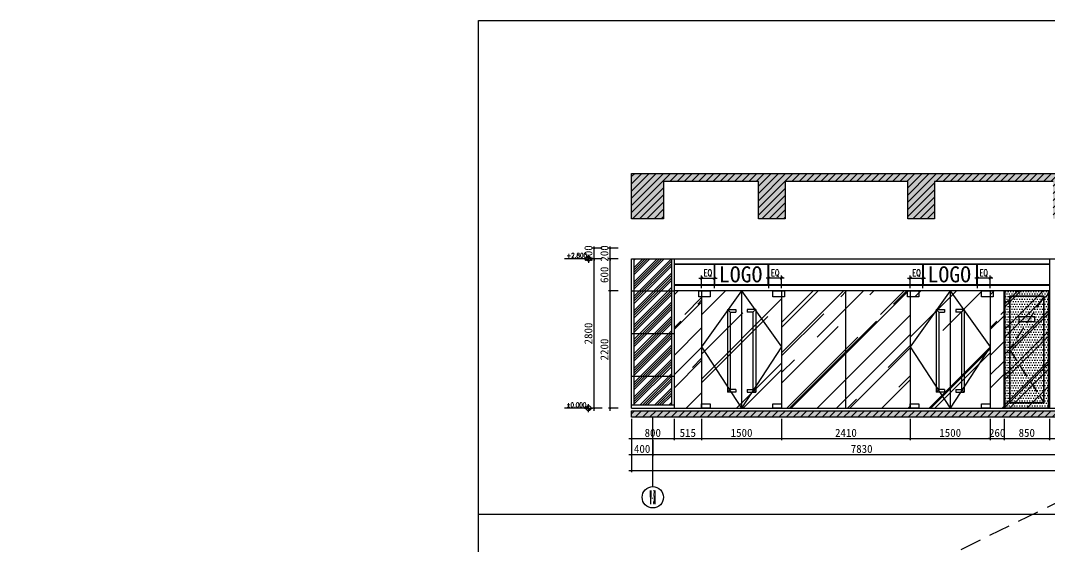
# Model space of a CAD drawing. Header units: millimetres. Extents: x 110215 to 630040, y -488650 to 141897.
# Drawn here: x 222217 to 241504, y 132042 to 141897 of the extents above; entities that cross this region are included whole.
import ezdxf
from ezdxf.enums import TextEntityAlignment as Align
from ezdxf.xclip import XClip

# ---------------------------------------------------------------- set-up
doc = ezdxf.new("R2010")
doc.units = ezdxf.units.MM
doc.header["$LTSCALE"] = 1000
doc.header["$XCLIPFRAME"] = 0
doc.linetypes.add('_DASH', pattern=[0.6, 0.4, -0.2])
doc.linetypes.add('DASH', pattern=[0.35, 0.25, -0.1])
doc.layers.get('Defpoints').update_dxf_attribs({"color": 2})
for name, color, linetype in [('0-118标注', 2, 'Continuous'), ('0-140a立面通高转折线', 2, 'Continuous'), ('0-140c立面材料填充', 250, 'Continuous'), ('0-140d立面材料分隔', 146, 'Continuous'), ('0-140立面图剖切线', 4, 'Continuous'), ('1', 4, 'Continuous'), ('7', 7, 'Continuous'), ('D-地面', 8, 'Continuous'), ('E立-ELEV1', 6, 'Continuous')]:
    doc.layers.add(name, color=color, linetype=linetype)
doc.styles.add('_TCH_AXIS', font='COMPLEX', dxfattribs={"bigfont": 'GBCBIG'})
doc.styles.add('COMPLEX', font='COMPLEX')
doc.styles.add('DIM_FONT', font='SIMPLEX', dxfattribs={"width": 0.7, "bigfont": 'GBCBIG'})
doc.styles.add('LOGO', font='arial.ttf', dxfattribs={"width": 0.9})
doc.styles.add('TXT', font='txt.shx', dxfattribs={"width": 0.7})
doc.styles.add('繁黑体', font='simhei.ttf')
doc.styles.add('黑体', font='simhei.ttf')
doc.dimstyles.new('50', dxfattribs={"dimscale": 50, "dimtxt": 3, "dimasz": 0.6, "dimexe": 0.6, "dimexo": 0.6, "dimtad": 1, "dimdec": 0, "dimdsep": 46, "dimtxsty": '黑体', "dimblk1": 'ARCHTICK', "dimblk2": 'ARCHTICK', "dimsah": 1, "dimcen": 0, "dimdle": 1, "dimclrd": 251, "dimclre": 251, "dimclrt": 2, "dimadec": 0, "dimazin": 0, "dimtfac": 1, "dimtdec": 0, "dimtix": 1, "dimtmove": 2, "dimatfit": 3, "dimldrblk": 'DOT', "dimfxl": 0, "dimtolj": 1, "dimtzin": 0, "dimarcsym": 0})
doc.dimstyles.new('副本 1-50', dxfattribs={"dimscale": 50, "dimtxt": 2.5, "dimasz": 1, "dimexe": 1, "dimexo": 1, "dimgap": 0.6, "dimtad": 1, "dimdec": 0, "dimrnd": 5, "dimzin": 0, "dimdsep": 46, "dimtxsty": 'TXT', "dimblk": 'ARCHTICK', "dimcen": 4, "dimdle": 1, "dimclrd": 3, "dimclre": 3, "dimclrt": 3, "dimadec": 0, "dimazin": 0, "dimtfac": 1, "dimtdec": 0, "dimtix": 1, "dimtmove": 2, "dimatfit": 3, "dimldrblk": 'ARCHTICK', "dimfxl": 0, "dimtolj": 1, "dimtzin": 0, "dimarcsym": 0})

# ---------------------------------------------------------------- blocks, each defined once
blk = doc.blocks.new('_ArchTick')
at = {"color": 0, "linetype": 'ByBlock', "const_width": 0.4}
blk.add_lwpolyline([(-0.5, -0.5), (0.5, 0.5)], dxfattribs=at)
blk = doc.blocks.new('*D684')
at = {"color": 251, "lineweight": -2, "transparency": 16777216}
for p, q in [((191154, 104140), (191154, 103840)), ((233449, 104140), (233449, 103840)), ((233499, 103870), (191104, 103870))]:
    blk.add_line(p, q, dxfattribs=at)
at = {"layer": 'Defpoints', "color": 0, "transparency": 16777216}
for p in [(191154, 104170), (233449, 104170), (191154, 103870)]:
    blk.add_point(p, dxfattribs=at)
at = {"color": 251, "lineweight": -2, "transparency": 16777216, "xscale": 30, "yscale": 30, "zscale": 30, "rotation": 180}
blk.add_blockref('_ArchTick', (191154, 103870), dxfattribs=at)
at = {"color": 251, "lineweight": -2, "transparency": 16777216, "xscale": 30, "yscale": 30, "zscale": 30}
blk.add_blockref('_ArchTick', (233449, 103870), dxfattribs=at)
at = {"color": 2, "transparency": 16777216, "insert": (212302, 103977), "char_height": 150, "attachment_point": 5, "style": '黑体'}
blk.add_mtext('\\A1;42295', dxfattribs=at)
blk = doc.blocks.new('_DOT')
at = {"color": 0, "linetype": 'ByBlock'}
blk.add_line((-0.5, 0), (-1, 0), dxfattribs=at)
at = {"color": 0, "linetype": 'ByBlock', "const_width": 0.5}
blk.add_lwpolyline([(-0.25, 0, 1), (0.25, 0, 1)], format="xyb", close=True, dxfattribs=at)
blk = doc.blocks.new('*D130')
at = {"color": 3, "lineweight": -2, "transparency": 16777216}
for p, q in [((2433331, 314145), (2433331, 314382)), ((2433571, 314145), (2433571, 314382)), ((2433621, 314332), (2433281, 314332))]:
    blk.add_line(p, q, dxfattribs=at)
at = {"layer": 'Defpoints', "color": 0, "transparency": 16777216}
for p in [(2433331, 314332), (2433331, 314095), (2433571, 314095)]:
    blk.add_point(p, dxfattribs=at)
at = {"color": 3, "lineweight": -2, "transparency": 16777216, "xscale": 50, "yscale": 50, "zscale": 50, "rotation": 180}
blk.add_blockref('_ArchTick', (2433331, 314332), dxfattribs=at)
at = {"color": 3, "lineweight": -2, "transparency": 16777216, "xscale": 50, "yscale": 50, "zscale": 50}
blk.add_blockref('_ArchTick', (2433571, 314332), dxfattribs=at)
at = {"color": 3, "transparency": 16777216, "insert": (2433451, 314425), "char_height": 125, "attachment_point": 5, "style": 'TXT'}
blk.add_mtext('\\A1;EQ', dxfattribs=at)
blk = doc.blocks.new('*D131')
at = {"color": 3, "lineweight": -2, "transparency": 16777216}
for p, q in [((2432071, 314145), (2432071, 314382)), ((2432311, 314145), (2432311, 314382)), ((2432021, 314332), (2432361, 314332))]:
    blk.add_line(p, q, dxfattribs=at)
at = {"layer": 'Defpoints', "color": 0, "transparency": 16777216}
for p in [(2432311, 314332), (2432071, 314095), (2432311, 314095)]:
    blk.add_point(p, dxfattribs=at)
at = {"color": 3, "lineweight": -2, "transparency": 16777216, "xscale": 50, "yscale": 50, "zscale": 50, "rotation": 180}
blk.add_blockref('_ArchTick', (2432071, 314332), dxfattribs=at)
at = {"color": 3, "lineweight": -2, "transparency": 16777216, "xscale": 50, "yscale": 50, "zscale": 50}
blk.add_blockref('_ArchTick', (2432311, 314332), dxfattribs=at)
at = {"color": 3, "transparency": 16777216, "insert": (2432191, 314425), "char_height": 125, "attachment_point": 5, "style": 'TXT'}
blk.add_mtext('\\A1;EQ', dxfattribs=at)
blk = doc.blocks.new('dxfsfs')
h = blk.add_hatch()
h.set_pattern_fill('玻璃', color=8, scale=500, angle=45)
h.set_pattern_definition([(45, (326649.5, 121533.9), (424.264, 1131.37), [7500, -1000, 2500, -500]), (45, (326943, 122180.9), (-823.78, 116.673), [1500, -165, 3000, -375]), (45, (326525.78, 122011.2), (1601.597, 2075.358), [4000, -700, 2000, -500])])
h.paths.add_polyline_path([(335970, 125108), (335970, 127308), (335160, 127308), (335160, 125108)])
at = {"layer": 'D-地面'}
h = blk.add_hatch(dxfattribs=at)
h.set_pattern_fill('DOTS', color=8, scale=30, style=0)
h.set_pattern_definition([(0, (326669.52, 121533.893), (23.8125, 47.625), [0, -47.625])])
h.paths.add_polyline_path([(335970, 125108), (335970, 127308), (335160, 127308), (335160, 125108)])
at = {"layer": 'E立-ELEV1'}
h = blk.add_hatch(dxfattribs=at)
h.set_pattern_fill('ANSI32', color=8, scale=3, style=0)
h.set_pattern_definition([(45, (338562.596, 124131.12), (-20.20558, 20.20558), []), (45, (338576.067, 124131.12), (-20.20558, 20.20558), [])])
h.paths.add_polyline_path([(335160, 125108), (335140, 125108), (335140, 127308), (335160, 127308)])
h = blk.add_hatch(dxfattribs=at)
h.set_pattern_fill('ANSI32', color=8, scale=3, style=0)
h.set_pattern_definition([(45, (337522.596, 124131.12), (-20.20558, 20.20558), []), (45, (337536.067, 124131.12), (-20.20558, 20.20558), [])])
h.paths.add_polyline_path([(335990, 125108), (335970, 125108), (335970, 127308), (335990, 127308)])
at = {"color": 1}
for p, q in [((335140, 125108), (335140, 127308)), ((335990, 127308), (335140, 127308)), ((335160, 125108), (335160, 127308)), ((335970, 125108), (335970, 127308)), ((335990, 125108), (335990, 127308)), ((335990, 125108), (335990, 127308)), ((335990, 125108), (335140, 125108))]:
    blk.add_line(p, q, dxfattribs=at)
at = {"color": 8, "linetype": 'DASH'}
blk.add_lwpolyline([(335885, 127203), (335240, 126208), (335890, 125208)], dxfattribs=at)
at = {"layer": '7', "color": 3}
blk.add_lwpolyline([(335714, 126733), (335714, 126823), (335415, 126823), (335415, 126733)], close=True, dxfattribs=at)
at = {"layer": 'E立-ELEV1', "color": 8}
blk.add_line((335890, 127208), (335240, 127208), dxfattribs=at)
at = {"layer": 'E立-ELEV1', "color": 4}
blk.add_lwpolyline([(335240, 127208), (335240, 125208), (335890, 125208), (335890, 127208)], dxfattribs=at)
at = {"layer": 'E立-ELEV1', "color": 3}
blk.add_lwpolyline([(335245, 127203), (335245, 125213), (335885, 125213), (335885, 127203), (335245, 127203)], close=True, dxfattribs=at)
at = {"layer": '1', "color": 3, "style": 'LOGO', "width": 0.9}
blk.add_text('消防栓', height=48, dxfattribs=at).set_placement((335665, 126756, 274), align=Align.RIGHT)
blk = doc.blocks.new('*D142')
at = {"color": 251, "lineweight": -2, "transparency": 16777216}
for p, q in [((343131, 124908), (343131, 124508)), ((343931, 124908), (343931, 124508)), ((343081, 124538), (343981, 124538))]:
    blk.add_line(p, q, dxfattribs=at)
at = {"layer": 'Defpoints', "color": 0, "transparency": 16777216}
for p in [(343131, 124938), (343931, 124938), (343931, 124538)]:
    blk.add_point(p, dxfattribs=at)
at = {"color": 251, "lineweight": -2, "transparency": 16777216, "xscale": 30, "yscale": 30, "zscale": 30, "rotation": 180}
blk.add_blockref('_ArchTick', (343131, 124538), dxfattribs=at)
at = {"color": 251, "lineweight": -2, "transparency": 16777216, "xscale": 30, "yscale": 30, "zscale": 30}
blk.add_blockref('_ArchTick', (343931, 124538), dxfattribs=at)
at = {"color": 2, "transparency": 16777216, "insert": (343531, 124645), "char_height": 150, "attachment_point": 5, "style": '黑体'}
blk.add_mtext('\\A1;800', dxfattribs=at)
blk = doc.blocks.new('*D143')
at = {"color": 251, "lineweight": -2, "transparency": 16777216}
for p, q in [((343931, 124908), (343931, 124508)), ((344446, 124908), (344446, 124508)), ((343881, 124538), (344496, 124538))]:
    blk.add_line(p, q, dxfattribs=at)
at = {"layer": 'Defpoints', "color": 0, "transparency": 16777216}
for p in [(343931, 124938), (344446, 124938), (344446, 124538)]:
    blk.add_point(p, dxfattribs=at)
at = {"color": 251, "lineweight": -2, "transparency": 16777216, "xscale": 30, "yscale": 30, "zscale": 30, "rotation": 180}
blk.add_blockref('_ArchTick', (343931, 124538), dxfattribs=at)
at = {"color": 251, "lineweight": -2, "transparency": 16777216, "xscale": 30, "yscale": 30, "zscale": 30}
blk.add_blockref('_ArchTick', (344446, 124538), dxfattribs=at)
at = {"color": 2, "transparency": 16777216, "insert": (344188, 124644), "char_height": 150, "attachment_point": 5, "style": '黑体'}
blk.add_mtext('\\A1;515', dxfattribs=at)
blk = doc.blocks.new('*D144')
at = {"color": 251, "lineweight": -2, "transparency": 16777216}
for p, q in [((344446, 124908), (344446, 124508)), ((345946, 124908), (345946, 124508)), ((344396, 124538), (345996, 124538))]:
    blk.add_line(p, q, dxfattribs=at)
at = {"layer": 'Defpoints', "color": 0, "transparency": 16777216}
for p in [(344446, 124938), (345946, 124938), (345946, 124538)]:
    blk.add_point(p, dxfattribs=at)
at = {"color": 251, "lineweight": -2, "transparency": 16777216, "xscale": 30, "yscale": 30, "zscale": 30, "rotation": 180}
blk.add_blockref('_ArchTick', (344446, 124538), dxfattribs=at)
at = {"color": 251, "lineweight": -2, "transparency": 16777216, "xscale": 30, "yscale": 30, "zscale": 30}
blk.add_blockref('_ArchTick', (345946, 124538), dxfattribs=at)
at = {"color": 2, "transparency": 16777216, "insert": (345196, 124645), "char_height": 150, "attachment_point": 5, "style": '黑体'}
blk.add_mtext('\\A1;1500', dxfattribs=at)
blk = doc.blocks.new('*D145')
at = {"color": 251, "lineweight": -2, "transparency": 16777216}
for p, q in [((345947, 124908), (345947, 124508)), ((348357, 124908), (348357, 124508)), ((345897, 124538), (348407, 124538))]:
    blk.add_line(p, q, dxfattribs=at)
at = {"layer": 'Defpoints', "color": 0, "transparency": 16777216}
for p in [(345947, 124938), (348357, 124938), (348357, 124538)]:
    blk.add_point(p, dxfattribs=at)
at = {"color": 251, "lineweight": -2, "transparency": 16777216, "xscale": 30, "yscale": 30, "zscale": 30, "rotation": 180}
blk.add_blockref('_ArchTick', (345947, 124538), dxfattribs=at)
at = {"color": 251, "lineweight": -2, "transparency": 16777216, "xscale": 30, "yscale": 30, "zscale": 30}
blk.add_blockref('_ArchTick', (348357, 124538), dxfattribs=at)
at = {"color": 2, "transparency": 16777216, "insert": (347152, 124645), "char_height": 150, "attachment_point": 5, "style": '黑体'}
blk.add_mtext('\\A1;2410', dxfattribs=at)
blk = doc.blocks.new('*D146')
at = {"color": 251, "lineweight": -2, "transparency": 16777216}
for p, q in [((348357, 124908), (348357, 124508)), ((349857, 124908), (349857, 124508)), ((348307, 124538), (349907, 124538))]:
    blk.add_line(p, q, dxfattribs=at)
at = {"layer": 'Defpoints', "color": 0, "transparency": 16777216}
for p in [(348357, 124938), (349857, 124938), (349857, 124538)]:
    blk.add_point(p, dxfattribs=at)
at = {"color": 251, "lineweight": -2, "transparency": 16777216, "xscale": 30, "yscale": 30, "zscale": 30, "rotation": 180}
blk.add_blockref('_ArchTick', (348357, 124538), dxfattribs=at)
at = {"color": 251, "lineweight": -2, "transparency": 16777216, "xscale": 30, "yscale": 30, "zscale": 30}
blk.add_blockref('_ArchTick', (349857, 124538), dxfattribs=at)
at = {"color": 2, "transparency": 16777216, "insert": (349107, 124645), "char_height": 150, "attachment_point": 5, "style": '黑体'}
blk.add_mtext('\\A1;1500', dxfattribs=at)
blk = doc.blocks.new('*D147')
at = {"color": 251, "lineweight": -2, "transparency": 16777216}
for p, q in [((349857, 124908), (349857, 124508)), ((350117, 124908), (350117, 124508)), ((349857, 124538), (349827, 124538)), ((349857, 124538), (350117, 124538)), ((350117, 124538), (350147, 124538))]:
    blk.add_line(p, q, dxfattribs=at)
at = {"layer": 'Defpoints', "color": 0, "transparency": 16777216}
for p in [(349857, 124938), (350117, 124938), (350117, 124538)]:
    blk.add_point(p, dxfattribs=at)
at = {"color": 251, "lineweight": -2, "transparency": 16777216, "xscale": 30, "yscale": 30, "zscale": 30}
blk.add_blockref('_ArchTick', (349857, 124538), dxfattribs=at)
at = {"color": 251, "lineweight": -2, "transparency": 16777216, "xscale": 30, "yscale": 30, "zscale": 30, "rotation": 180}
blk.add_blockref('_ArchTick', (350117, 124538), dxfattribs=at)
at = {"color": 2, "transparency": 16777216, "insert": (349987, 124645), "char_height": 150, "attachment_point": 5, "style": '黑体'}
blk.add_mtext('\\A1;260', dxfattribs=at)
blk = doc.blocks.new('*D148')
at = {"color": 251, "lineweight": -2, "transparency": 16777216}
for p, q in [((350117, 124908), (350117, 124508)), ((350967, 124908), (350967, 124508)), ((350067, 124538), (351017, 124538))]:
    blk.add_line(p, q, dxfattribs=at)
at = {"layer": 'Defpoints', "color": 0, "transparency": 16777216}
for p in [(350117, 124938), (350967, 124938), (350967, 124538)]:
    blk.add_point(p, dxfattribs=at)
at = {"color": 251, "lineweight": -2, "transparency": 16777216, "xscale": 30, "yscale": 30, "zscale": 30, "rotation": 180}
blk.add_blockref('_ArchTick', (350117, 124538), dxfattribs=at)
at = {"color": 251, "lineweight": -2, "transparency": 16777216, "xscale": 30, "yscale": 30, "zscale": 30}
blk.add_blockref('_ArchTick', (350967, 124538), dxfattribs=at)
at = {"color": 2, "transparency": 16777216, "insert": (350542, 124645), "char_height": 150, "attachment_point": 5, "style": '黑体'}
blk.add_mtext('\\A1;850', dxfattribs=at)
blk = doc.blocks.new('*D149')
at = {"color": 251, "lineweight": -2, "transparency": 16777216}
for p, q in [((350967, 124908), (350967, 124508)), ((352257, 124908), (352257, 124508)), ((350917, 124538), (352307, 124538))]:
    blk.add_line(p, q, dxfattribs=at)
at = {"layer": 'Defpoints', "color": 0, "transparency": 16777216}
for p in [(350967, 124938), (352257, 124938), (352257, 124538)]:
    blk.add_point(p, dxfattribs=at)
at = {"color": 251, "lineweight": -2, "transparency": 16777216, "xscale": 30, "yscale": 30, "zscale": 30, "rotation": 180}
blk.add_blockref('_ArchTick', (350967, 124538), dxfattribs=at)
at = {"color": 251, "lineweight": -2, "transparency": 16777216, "xscale": 30, "yscale": 30, "zscale": 30}
blk.add_blockref('_ArchTick', (352257, 124538), dxfattribs=at)
at = {"color": 2, "transparency": 16777216, "insert": (351612, 124645), "char_height": 150, "attachment_point": 5, "style": '黑体'}
blk.add_mtext('\\A1;1290', dxfattribs=at)
blk = doc.blocks.new('*D168')
at = {"color": 251, "lineweight": -2, "transparency": 16777216}
for p, q in [((343132, 124508), (343132, 124208)), ((343532, 124508), (343532, 124208)), ((343082, 124238), (343582, 124238))]:
    blk.add_line(p, q, dxfattribs=at)
at = {"layer": 'Defpoints', "color": 0, "transparency": 16777216}
for p in [(343132, 124538), (343532, 124538), (343532, 124238)]:
    blk.add_point(p, dxfattribs=at)
at = {"color": 251, "lineweight": -2, "transparency": 16777216, "xscale": 30, "yscale": 30, "zscale": 30, "rotation": 180}
blk.add_blockref('_ArchTick', (343132, 124238), dxfattribs=at)
at = {"color": 251, "lineweight": -2, "transparency": 16777216, "xscale": 30, "yscale": 30, "zscale": 30}
blk.add_blockref('_ArchTick', (343532, 124238), dxfattribs=at)
at = {"color": 2, "transparency": 16777216, "insert": (343332, 124345), "char_height": 150, "attachment_point": 5, "style": '黑体'}
blk.add_mtext('\\A1;400', dxfattribs=at)
blk = doc.blocks.new('*D169')
at = {"color": 251, "lineweight": -2, "transparency": 16777216}
for p, q in [((343532, 124508), (343532, 124208)), ((351362, 124508), (351362, 124208)), ((343482, 124238), (351412, 124238))]:
    blk.add_line(p, q, dxfattribs=at)
at = {"layer": 'Defpoints', "color": 0, "transparency": 16777216}
for p in [(343532, 124538), (351362, 124538), (351362, 124238)]:
    blk.add_point(p, dxfattribs=at)
at = {"color": 251, "lineweight": -2, "transparency": 16777216, "xscale": 30, "yscale": 30, "zscale": 30, "rotation": 180}
blk.add_blockref('_ArchTick', (343532, 124238), dxfattribs=at)
at = {"color": 251, "lineweight": -2, "transparency": 16777216, "xscale": 30, "yscale": 30, "zscale": 30}
blk.add_blockref('_ArchTick', (351362, 124238), dxfattribs=at)
at = {"color": 2, "transparency": 16777216, "insert": (347447, 124345), "char_height": 150, "attachment_point": 5, "style": '黑体'}
blk.add_mtext('\\A1;7830', dxfattribs=at)
blk = doc.blocks.new('*D175')
at = {"color": 251, "lineweight": -2, "transparency": 16777216}
for p, q in [((343132, 124208), (343132, 123908)), ((383755, 124208), (383755, 123908)), ((343082, 123938), (383805, 123938))]:
    blk.add_line(p, q, dxfattribs=at)
at = {"layer": 'Defpoints', "color": 0, "transparency": 16777216}
for p in [(343132, 124238), (383755, 124238), (383755, 123938)]:
    blk.add_point(p, dxfattribs=at)
at = {"color": 251, "lineweight": -2, "transparency": 16777216, "xscale": 30, "yscale": 30, "zscale": 30, "rotation": 180}
blk.add_blockref('_ArchTick', (343132, 123938), dxfattribs=at)
at = {"color": 251, "lineweight": -2, "transparency": 16777216, "xscale": 30, "yscale": 30, "zscale": 30}
blk.add_blockref('_ArchTick', (383755, 123938), dxfattribs=at)
at = {"color": 2, "transparency": 16777216, "insert": (363444, 124045), "char_height": 150, "attachment_point": 5, "style": '黑体'}
blk.add_mtext('\\A1;40623', dxfattribs=at)
blk = doc.blocks.new('_AXISO')
blk.add_circle((0, 0), 0.5)
at = {"style": 'COMPLEX', "width": 1.041667}
blk.add_attdef('A', text='', height=0.56, dxfattribs=at).set_placement((-0.25, -0.28), (0.25, -0.28), align=Align.FIT)
blk = doc.blocks.new('*D176')
at = {"color": 251, "lineweight": -2, "transparency": 16777216}
for p, q in [((342882, 127308), (342702, 127308)), ((342732, 125058), (342732, 127358)), ((342882, 125108), (342702, 125108))]:
    blk.add_line(p, q, dxfattribs=at)
at = {"layer": 'Defpoints', "color": 0, "transparency": 16777216}
for p in [(342732, 127308), (343132, 127308), (343132, 125108)]:
    blk.add_point(p, dxfattribs=at)
at = {"color": 251, "lineweight": -2, "transparency": 16777216, "xscale": 30, "yscale": 30, "zscale": 30}
for p, rotation in [((342732, 127308), 90), ((342732, 125108), 270)]:
    blk.add_blockref('_ArchTick', p, dxfattribs=dict(at, rotation=rotation))
at = {"color": 2, "transparency": 16777216, "insert": (342625, 126208), "char_height": 150, "attachment_point": 5, "rotation": 90, "style": '黑体'}
blk.add_mtext('\\A1;2200', dxfattribs=at)
blk = doc.blocks.new('*D177')
at = {"color": 251, "lineweight": -2, "transparency": 16777216}
for p, q in [((342882, 127908), (342702, 127908)), ((342732, 127258), (342732, 127958)), ((342882, 127308), (342702, 127308))]:
    blk.add_line(p, q, dxfattribs=at)
at = {"layer": 'Defpoints', "color": 0, "transparency": 16777216}
for p in [(342732, 127908), (343132, 127908), (343132, 127308)]:
    blk.add_point(p, dxfattribs=at)
at = {"color": 251, "lineweight": -2, "transparency": 16777216, "xscale": 30, "yscale": 30, "zscale": 30}
for p, rotation in [((342732, 127908), 90), ((342732, 127308), 270)]:
    blk.add_blockref('_ArchTick', p, dxfattribs=dict(at, rotation=rotation))
at = {"color": 2, "transparency": 16777216, "insert": (342625, 127608), "char_height": 150, "attachment_point": 5, "rotation": 90, "style": '黑体'}
blk.add_mtext('\\A1;600', dxfattribs=at)
blk = doc.blocks.new('*D178')
at = {"color": 251, "lineweight": -2, "transparency": 16777216}
for p, q in [((342882, 128108), (342702, 128108)), ((342732, 128108), (342732, 128138)), ((342732, 127908), (342732, 128108)), ((342882, 127908), (342702, 127908)), ((342732, 127908), (342732, 127878))]:
    blk.add_line(p, q, dxfattribs=at)
at = {"layer": 'Defpoints', "color": 0, "transparency": 16777216}
for p in [(342732, 128108), (343132, 128108), (343132, 127908)]:
    blk.add_point(p, dxfattribs=at)
at = {"color": 251, "lineweight": -2, "transparency": 16777216, "xscale": 30, "yscale": 30, "zscale": 30}
for p, rotation in [((342732, 128108), 270), ((342732, 127908), 90)]:
    blk.add_blockref('_ArchTick', p, dxfattribs=dict(at, rotation=rotation))
at = {"color": 2, "transparency": 16777216, "insert": (342625, 128008), "char_height": 150, "attachment_point": 5, "rotation": 90, "style": '黑体'}
blk.add_mtext('\\A1;200', dxfattribs=at)
blk = doc.blocks.new('*D179')
at = {"color": 251, "lineweight": -2, "transparency": 16777216}
for p, q in [((342582, 127908), (342402, 127908)), ((342432, 125058), (342432, 127958)), ((342582, 125108), (342402, 125108))]:
    blk.add_line(p, q, dxfattribs=at)
at = {"layer": 'Defpoints', "color": 0, "transparency": 16777216}
for p in [(342432, 127908), (342732, 127908), (342732, 125108)]:
    blk.add_point(p, dxfattribs=at)
at = {"color": 251, "lineweight": -2, "transparency": 16777216, "xscale": 30, "yscale": 30, "zscale": 30}
for p, rotation in [((342432, 127908), 90), ((342432, 125108), 270)]:
    blk.add_blockref('_ArchTick', p, dxfattribs=dict(at, rotation=rotation))
at = {"color": 2, "transparency": 16777216, "insert": (342325, 126508), "char_height": 150, "attachment_point": 5, "rotation": 90, "style": '黑体'}
blk.add_mtext('\\A1;2800', dxfattribs=at)
blk = doc.blocks.new('*D180')
at = {"color": 251, "lineweight": -2, "transparency": 16777216}
for p, q in [((342582, 128108), (342402, 128108)), ((342432, 128108), (342432, 128138)), ((342432, 127908), (342432, 128108)), ((342582, 127908), (342402, 127908)), ((342432, 127908), (342432, 127878))]:
    blk.add_line(p, q, dxfattribs=at)
at = {"layer": 'Defpoints', "color": 0, "transparency": 16777216}
for p in [(342432, 128108), (342732, 128108), (342732, 127908)]:
    blk.add_point(p, dxfattribs=at)
at = {"color": 251, "lineweight": -2, "transparency": 16777216, "xscale": 30, "yscale": 30, "zscale": 30}
for p, rotation in [((342432, 128108), 270), ((342432, 127908), 90)]:
    blk.add_blockref('_ArchTick', p, dxfattribs=dict(at, rotation=rotation))
at = {"color": 2, "transparency": 16777216, "insert": (342325, 128008), "char_height": 150, "attachment_point": 5, "rotation": 90, "style": '黑体'}
blk.add_mtext('\\A1;200', dxfattribs=at)
blk = doc.blocks.new('*U702')
at = {"extrusion": (0, 0, -1)}
for points in [[(0, 0), (1.5, 0, 0.414214), (0, 1.5)], [(0, 0), (-1.5, 0, 0.414214), (0, -1.5)]]:
    blk.add_hatch(color=256, dxfattribs=at).paths.add_polyline_path(points)
for p, q in [((-2.25, 0), (-15.09, 0)), ((-2.52, 0), (2.52, 0)), ((0, -2.52), (0, 2.52))]:
    blk.add_line(p, q)
blk.add_circle((0, 0), 1.5)
at = {"style": 'DIM_FONT', "width": 0.7, "flags": 8}
blk.add_attdef('%%P0.000', (-13.68, -0.59), '', height=3, dxfattribs=at)
blk = doc.blocks.new('*U703')
at = {"extrusion": (0, 0, -1)}
for points in [[(0, 0), (1.5, 0, -0.414214), (0, -1.5)], [(0, 0), (-1.5, 0, -0.414214), (0, 1.5)]]:
    blk.add_hatch(color=256, dxfattribs=at).paths.add_polyline_path(points)
for p, q in [((-2.25, 0), (-15.09, 0)), ((-2.52, 0), (2.52, 0)), ((0, 2.52), (0, -2.52))]:
    blk.add_line(p, q)
blk.add_circle((0, 0), 1.5)
at = {"style": 'DIM_FONT', "width": 0.7, "flags": 8}
blk.add_attdef('%%P0.000', (-13.68, 0.59), '', height=3, dxfattribs=at)
blk = doc.blocks.new('DFSSDFSFS')
h = blk.add_hatch()
h.set_pattern_fill('ANSI31', color=250, scale=30)
h.paths.add_polyline_path([(204983.9, 108590.5), (204983.9, 109290.5), (208485.4, 109290.5), (208485.4, 108590.5), (209085.8, 108590.5), (209085.8, 109290.5), (210938.6, 109290.5), (210938.6, 108590.5), (211541.4, 108590.5), (211541.4, 109290.5), (214435.6, 109290.5), (214435.6, 108590.5), (215035.6, 108590.5), (215035.6, 109290.5), (217835.3, 109290.5), (217835.3, 108590.5), (218335.3, 108590.5), (218335.3, 109290.5), (220685.2, 109290.5), (220685.2, 108590.5), (221285.2, 108590.5), (221285.2, 109290.5), (224209, 109290.5), (224209, 108590.5), (224610.9, 108590.5), (224610.9, 109290.5), (224670.5, 109290.5), (224670.5, 108590.5), (225270.5, 108590.5), (225270.5, 109290.5), (227405.9, 109290.5), (227405.9, 108590.5), (227905.9, 108590.5), (227905.9, 109290.5), (230205.9, 109290.5), (230205.9, 108590.5), (230705.9, 108590.5), (230705.9, 109290.5), (232848.6, 109290.5), (232848.6, 108590.5), (233449.1, 108590.5), (233449.1, 109440.5), (191154.1, 109440.5), (191154.1, 109290.5), (193143.1, 109290.5), (193143.1, 108590.5), (193764.9, 108590.5), (193764.9, 109290.5), (196277.3, 109290.5), (196277.3, 108590.5), (196888.2, 108590.5), (196888.2, 109290.5), (199935.7, 109290.5), (199935.7, 108590.5), (200535.7, 108590.5), (200535.7, 109290.5), (204383.9, 109290.5), (204383.9, 108590.5)])
h = blk.add_hatch()
h.set_pattern_fill('ANSI31', color=250, scale=30)
h.paths.add_polyline_path([(233449.1, 104870.5), (233449.1, 104990.5), (191154.1, 104990.5), (191154.1, 104870.5)])
at = {"layer": '0-140c立面材料填充'}
h = blk.add_hatch(dxfattribs=at)
h.set_pattern_fill('AR-CONC', color=256)
h.paths.add_polyline_path([(224670.5, 108590.5), (225270.5, 108590.5), (225270.5, 109290.5), (227405.9, 109290.5), (227405.9, 108590.5), (227905.9, 108590.5), (227905.9, 109290.5), (230205.9, 109290.5), (230205.9, 108590.5), (230705.9, 108590.5), (230705.9, 109290.5), (232848.6, 109290.5), (232848.6, 108590.5), (233449.1, 108590.5), (233449.1, 109440.5), (191154.1, 109440.5), (191154.1, 109290.5), (193143.1, 109290.5), (193143.1, 108590.5), (193764.9, 108590.5), (193764.9, 109290.5), (196277.3, 109290.5), (196277.3, 108590.5), (196888.2, 108590.5), (196888.2, 109290.5), (199935.7, 109290.5), (199935.7, 108590.5), (200535.7, 108590.5), (200535.7, 109290.5), (204383.9, 109290.5), (204383.9, 108590.5), (204983.9, 108590.5), (204983.9, 109290.5), (208485.4, 109290.5), (208485.4, 108590.5), (209085.8, 108590.5), (209085.8, 109290.5), (210938.6, 109290.5), (210938.6, 108590.5), (211541.4, 108590.5), (211541.4, 109290.5), (214435.6, 109290.5), (214435.6, 108590.5), (215035.6, 108590.5), (215035.6, 109290.5), (217835.3, 109290.5), (217835.3, 108590.5), (218335.3, 108590.5), (218335.3, 109290.5), (220685.2, 109290.5), (220685.2, 108590.5), (221285.2, 108590.5), (221285.2, 109290.5), (224209, 109290.5), (224209, 108590.5), (224610.9, 108590.5), (224610.9, 109290.5), (224670.5, 109290.5)])
h = blk.add_hatch(dxfattribs=at)
h.set_pattern_fill('AR-CONC', color=256)
h.paths.add_polyline_path([(233449.1, 104870.5), (233449.1, 104990.5), (191154.1, 104990.5), (191154.1, 104870.5)])
for p, q in [((233449.1, 104990.5), (191154.1, 104990.5)), ((233449.1, 104870.5), (191154.1, 104870.5))]:
    blk.add_line(p, q)
blk.add_lwpolyline([(218335.3, 109290.5), (220685.2, 109290.5), (220685.2, 108590.5), (221285.2, 108590.5), (221285.2, 109290.5), (224209, 109290.5), (224209, 108590.5), (224610.9, 108590.5), (224610.9, 109290.5), (224670.5, 109290.5), (224670.5, 108590.5), (225270.5, 108590.5), (225270.5, 109290.5), (227405.9, 109290.5), (227405.9, 108590.5), (227905.9, 108590.5), (227905.9, 109290.5), (230205.9, 109290.5), (230205.9, 108590.5), (230705.9, 108590.5), (230705.9, 109290.5), (232848.6, 109290.5), (232848.6, 108590.5), (233449.1, 108590.5), (233449.1, 109440.5), (191154.1, 109440.5)])
blk.add_lwpolyline([(233449.1, 104990.5), (191154.1, 104990.5), (191154.1, 104870.5), (233449.1, 104870.5)], close=True)
at = {"layer": '0-140d立面材料分隔'}
for p, q in [((208709.1, 107740.5), (229649.1, 107740.5)), ((208709.1, 107730.5), (229649.1, 107730.5)), ((208709.1, 107350.5), (229649.1, 107350.5)), ((208709.1, 107340.5), (229649.1, 107340.5)), ((208709.1, 107240.5), (229649.1, 107240.5))]:
    blk.add_line(p, q, dxfattribs=at)
at = {"layer": '0-140立面图剖切线'}
for p, q in [((233449.1, 107840.5), (191054.1, 107840.5)), ((233449.1, 105040.5), (191154.1, 105040.5))]:
    blk.add_line(p, q, dxfattribs=at)
dim = blk.add_linear_dim(base=(191154.1, 103870.5), p1=(233449.1, 104170.5), p2=(191154.1, 104170.5), dimstyle='50', override={"dimfxl": 10, "dimarcsym": 1})
dim.commit()
dim.dimension.update_dxf_attribs({"geometry": '*D684', "text_midpoint": (212301.6, 103976.7)})
blk = doc.blocks.new('kjlkj')
at = {"layer": '0-140c立面材料填充'}
h = blk.add_hatch(dxfattribs=at)
h.set_pattern_fill('AR-RROOF', color=256, scale=50, angle=45, style=0)
h.set_pattern_definition([(45, (2419215.6, 311894.9), (1077.63, 2873.68), [19050, -2540, 6350, -1270]), (45, (2419961, 313538.3), (-2092.4, 296.35), [3810, -419.1, 7620, -952.5]), (45, (2418901.25, 313107.2), (4068.056, 5271.41), [10160, -1778, 5080, -1270])])
h.paths.add_polyline_path([(2433571.1, 314094.9), (2432071.1, 314094.9), (2432071.1, 311894.9), (2433571.1, 311894.9)])
at = {"color": 8}
for p, q in [((2432311.1, 314194.9), (2432311.1, 314594.9)), ((2432321.1, 314194.9), (2432321.1, 314594.9)), ((2433321.1, 314194.9), (2433321.1, 314594.9)), ((2433331.1, 314194.9), (2433331.1, 314594.9))]:
    blk.add_line(p, q, dxfattribs=at)
for points in [[(2432821.1, 314094.9), (2432071.1, 313044.9), (2432821.1, 311894.9)], [(2432821.1, 314094.9), (2433571.1, 313044.9), (2432821.1, 311894.9)]]:
    blk.add_lwpolyline(points, dxfattribs=at)
at = {"layer": '0-140d立面材料分隔'}
for p, q in [((2432071.1, 314094.9), (2432071.1, 311894.9)), ((2432821.1, 314094.9), (2432821.1, 311894.9)), ((2433571.1, 314094.9), (2433571.1, 311894.9))]:
    blk.add_line(p, q, dxfattribs=at)
at = {"layer": '0-140d立面材料分隔', "color": 1}
for p, q in [((2432609.7, 313694.9, -219.5), (2432556.9, 313744.9, -219.5)), ((2432556.9, 313744.9, -219.5), (2432556.9, 312194.9)), ((2432556.9, 313744.9, -219.5), (2432715.4, 313744.9, -219.5)), ((2432609.7, 313694.9, -219.5), (2432609.7, 312244.9)), ((2432609.7, 313694.9, -219.5), (2432715.4, 313694.9, -219.5)), ((2432715.4, 313744.9, -219.5), (2432715.4, 313694.9, -219.5)), ((2432926.8, 313744.9, -219.5), (2432926.8, 313694.9, -219.5)), ((2433085.4, 313744.9, -219.5), (2432926.8, 313744.9, -219.5)), ((2433032.5, 313694.9, -219.5), (2432926.8, 313694.9, -219.5)), ((2433032.5, 313694.9, -219.5), (2433085.4, 313744.9, -219.5)), ((2433032.5, 313694.9, -219.5), (2433032.5, 312244.9)), ((2433085.4, 313744.9, -219.5), (2433085.4, 312194.9)), ((2432609.7, 312244.9), (2432556.9, 312194.9)), ((2432715.4, 312194.9), (2432556.9, 312194.9)), ((2432715.4, 312244.9), (2432609.7, 312244.9)), ((2432715.4, 312244.9), (2432715.4, 312194.9)), ((2432926.8, 312244.9), (2433032.5, 312244.9)), ((2432926.8, 312244.9), (2432926.8, 312194.9)), ((2432926.8, 312194.9), (2433085.4, 312194.9)), ((2433032.5, 312244.9), (2433085.4, 312194.9))]:
    blk.add_line(p, q, dxfattribs=at)
for points in [[(2432018.3, 314094.9), (2432233.1, 314094.9), (2432233.1, 313984.9), (2432018.3, 313984.9)], [(2433409.2, 314094.9), (2433624, 314094.9), (2433624, 313984.9), (2433409.2, 313984.9)], [(2432071.1, 311978.2), (2432233.1, 311978.2), (2432233.1, 311894.9), (2432071.1, 311894.9)], [(2433409.2, 311978.2), (2433571.1, 311978.2), (2433571.1, 311894.9), (2433409.2, 311894.9)]]:
    blk.add_lwpolyline(points, close=True, dxfattribs=at)
at = {"color": 1, "style": '繁黑体'}
blk.add_text('LOGO', height=300, dxfattribs=at).set_placement((2432396, 314253.3, -219.5))
at = {"color": 8}
dim = blk.add_linear_dim(base=(2432311.1, 314332.1), p1=(2432071.1, 314094.9), p2=(2432311.1, 314094.9), text='EQ', dimstyle='副本 1-50', dxfattribs=at)
dim.commit()
dim.dimension.update_dxf_attribs({"geometry": '*D131', "text_midpoint": (2432191.1, 314424.6)})
dim = blk.add_linear_dim(base=(2433331.1, 314332.1), p1=(2433571.1, 314094.9), p2=(2433331.1, 314094.9), angle=180, text='EQ', dimstyle='副本 1-50', dxfattribs=at)
dim.commit()
dim.dimension.update_dxf_attribs({"geometry": '*D130', "text_midpoint": (2433451.1, 314424.6)})
blk = doc.blocks.new('dsafsaefw')
h = blk.add_hatch()
h.set_pattern_fill('ANSI31', color=250, scale=30)
h.paths.add_polyline_path([(383755, 129508.1), (383755, 129358.1), (381466.7, 129358.1), (381466.7, 128658.1), (380853.2, 128658.1), (380853.2, 129358.1), (378799.7, 129358.1), (378799.7, 128658.1), (378184.6, 128658.1), (378184.6, 129358.1), (375510.5, 129358.1), (375510.5, 128658.1), (375010.5, 128658.1), (375010.5, 129358.1), (373060.5, 129358.1), (373060.5, 128658.1), (372460.5, 128658.1), (372460.5, 129358.1), (370711.3, 129358.1), (370711.3, 128658.1), (370211.3, 128658.1), (370211.3, 129358.1), (368460.8, 129358.1), (368460.8, 128658.1), (367860.8, 128658.1), (367860.8, 129358.1), (365710.7, 129358.1), (365710.7, 128658.1), (365110.7, 128658.1), (365110.7, 129358.1), (362810.7, 129358.1), (362810.7, 128658.1), (362210.7, 128658.1), (362210.7, 129358.1), (360060.5, 129358.1), (360060.5, 128658.1), (359460.5, 128658.1), (359460.5, 129358.1), (357209.5, 129358.1), (357209.5, 128658.1), (356709.5, 128658.1), (356709.5, 129358.1), (354409.5, 129358.1), (354409.5, 128658.1), (353909.5, 128658.1), (353909.5, 129358.1), (351634.6, 129358.1), (351634.6, 128658.1), (351034.6, 128658.1), (351034.6, 129358.1), (348810.5, 129358.1), (348810.5, 128658.1), (348310.5, 128658.1), (348310.5, 129358.1), (346010.5, 129358.1), (346010.5, 128658.1), (345510.5, 128658.1), (345510.5, 129358.1), (343731.9, 129358.1), (343731.9, 128658.1), (343132.2, 128658.1), (343132.2, 129508.1)])
h.paths.add_polyline_path([(343132.2, 125058.1), (383755, 125058.1), (383755, 124938.1), (343132.2, 124938.1)])
h = blk.add_hatch()
h.set_pattern_fill('ANSI34', color=250, scale=10)
h.paths.add_polyline_path([(343182.2, 127908.1), (343880.9, 127908.1), (343880.9, 125168.1), (343182.2, 125168.1)])
at = {"layer": '0-140c立面材料填充'}
h = blk.add_hatch(dxfattribs=at)
h.set_pattern_fill('AR-CONC', color=256)
h.paths.add_polyline_path([(383755, 129508.1), (383755, 129358.1), (381466.7, 129358.1), (381466.7, 128658.1), (380853.2, 128658.1), (380853.2, 129358.1), (378799.7, 129358.1), (378799.7, 128658.1), (378184.6, 128658.1), (378184.6, 129358.1), (375510.5, 129358.1), (375510.5, 128658.1), (375010.5, 128658.1), (375010.5, 129358.1), (373060.5, 129358.1), (373060.5, 128658.1), (372460.5, 128658.1), (372460.5, 129358.1), (370711.3, 129358.1), (370711.3, 128658.1), (370211.3, 128658.1), (370211.3, 129358.1), (368460.8, 129358.1), (368460.8, 128658.1), (367860.8, 128658.1), (367860.8, 129358.1), (365710.7, 129358.1), (365710.7, 128658.1), (365110.7, 128658.1), (365110.7, 129358.1), (362810.7, 129358.1), (362810.7, 128658.1), (362210.7, 128658.1), (362210.7, 129358.1), (360060.5, 129358.1), (360060.5, 128658.1), (359460.5, 128658.1), (359460.5, 129358.1), (357209.5, 129358.1), (357209.5, 128658.1), (356709.5, 128658.1), (356709.5, 129358.1), (354409.5, 129358.1), (354409.5, 128658.1), (353909.5, 128658.1), (353909.5, 129358.1), (351634.6, 129358.1), (351634.6, 128658.1), (351034.6, 128658.1), (351034.6, 129358.1), (348810.5, 129358.1), (348810.5, 128658.1), (348310.5, 128658.1), (348310.5, 129358.1), (346010.5, 129358.1), (346010.5, 128658.1), (345510.5, 128658.1), (345510.5, 129358.1), (343731.9, 129358.1), (343731.9, 128658.1), (343132.2, 128658.1), (343132.2, 129508.1)])
h = blk.add_hatch(dxfattribs=at)
h.set_pattern_fill('AR-RROOF', color=256, scale=600, angle=45)
h.set_pattern_definition([(45, (353375.9, 211738.65), (509.117, 1357.645), [9000, -1200, 3000, -600]), (45, (353728, 212515.05), (-988.535, 140.007), [1800, -198, 3600, -450]), (45, (353227.4, 212311.4), (1921.9162, 2490.43), [4800, -840, 2400, -600])])
h.paths.add_polyline_path([(343930.9, 127308.1), (343930.9, 125108.1), (344445.9, 125108.1), (344445.9, 127308.1)])
h = blk.add_hatch(dxfattribs=at)
h.set_pattern_fill('AR-RROOF', color=256, scale=600, angle=45)
h.set_pattern_definition([(45, (357045.9, 211738.65), (509.117, 1357.645), [9000, -1200, 3000, -600]), (45, (357398, 212515.05), (-988.535, 140.007), [1800, -198, 3600, -450]), (45, (356897.4, 212311.4), (1921.9162, 2490.43), [4800, -840, 2400, -600])])
h.paths.add_polyline_path([(348356.7, 125108.1), (348356.7, 127308.1), (345998.8, 127308.1), (345998.8, 127198.1), (345945.9, 127198.1), (345945.9, 125108.1), (346445.5, 125108.1)])
h = blk.add_hatch(dxfattribs=at)
h.set_pattern_fill('AR-RROOF', color=256, scale=600, angle=45)
h.set_pattern_definition([(45, (359301.8, 211738.64), (509.117, 1357.645), [9000, -1200, 3000, -600]), (45, (359653.9, 212515.05), (-988.535, 140.007), [1800, -198, 3600, -450]), (45, (359153.3, 212311.4), (1921.9162, 2490.43), [4800, -840, 2400, -600])])
h.paths.add_polyline_path([(350116.7, 125108.1), (350116.7, 127308.1), (349856.7, 127308.1), (349856.7, 125108.1)])
h = blk.add_hatch(dxfattribs=at)
h.set_pattern_fill('AR-CONC', color=256)
h.paths.add_polyline_path([(343132.2, 125058.1), (383755, 125058.1), (383755, 124938.1), (343132.2, 124938.1)])
at = {"color": 251}
blk.add_line((347145.9, 127308.1), (347145.9, 125108.1), dxfattribs=at)
blk.add_lwpolyline([(351034.6, 129358.1), (348810.5, 129358.1), (348810.5, 128658.1), (348310.5, 128658.1), (348310.5, 129358.1), (346010.5, 129358.1), (346010.5, 128658.1), (345510.5, 128658.1), (345510.5, 129358.1), (343731.9, 129358.1), (343731.9, 128658.1), (343132.2, 128658.1), (343132.2, 129508.1), (383755, 129508.1)])
blk.add_lwpolyline([(343132.2, 125058.1), (383755, 125058.1), (383755, 124938.1), (343132.2, 124938.1)], close=True)
at = {"layer": '0-118标注'}
blk.add_line((343532.2, 123638.1, 13.8), (343532.2, 124938.1), dxfattribs=at)
at = {"layer": '0-140a立面通高转折线'}
blk.add_line((343132.2, 125108.1), (343132.2, 127908.1), dxfattribs=at)
at = {"layer": '0-140c立面材料填充', "color": 251}
for p, q in [((343131.5, 127308.1), (343930.9, 127308.1)), ((343131.5, 126508.1), (343930.9, 126508.1)), ((343131.5, 125708.1), (343930.9, 125708.1))]:
    blk.add_line(p, q, dxfattribs=at)
at = {"layer": '0-140d立面材料分隔', "color": 8}
for p, q in [((343182.2, 125168.1), (343182.2, 127908.1)), ((343880.9, 127908.1), (343880.9, 125168.1))]:
    blk.add_line(p, q, dxfattribs=at)
at = {"layer": '0-140d立面材料分隔'}
for p, q in [((343930.9, 127908.1), (343930.9, 125108.1)), ((350966.7, 127908.1), (350966.7, 125108.1)), ((350966.7, 127808.1), (343930.9, 127808.1)), ((350966.7, 127798.1), (343930.9, 127798.1)), ((350966.7, 127418.1), (343930.9, 127418.1)), ((350966.7, 127408.1), (343930.9, 127408.1)), ((350966.7, 127308.1), (343930.9, 127308.1)), ((350116.7, 127308.1), (350116.7, 125108.1)), ((343132.2, 125168.1), (343930.9, 125168.1))]:
    blk.add_line(p, q, dxfattribs=at)
at = {"layer": '0-140立面图剖切线'}
for p, q in [((343132.2, 127908.1), (383755, 127908.1)), ((343132.2, 125108.1), (383755, 125108.1))]:
    blk.add_line(p, q, dxfattribs=at)
at = {"color": 8}
for p in [(-2087625.2, -186786.7), (-2083714.4, -186786.7)]:
    blk.add_blockref('kjlkj', p, dxfattribs=at)
blk.add_blockref('dxfsfs', (14977.2, 0))
at = {"layer": '0-118标注'}
ref = blk.add_blockref('_AXISO', (343532.2, 123438.1, 13.8), dxfattribs=dict(at, xscale=400, yscale=400, zscale=400))
ref.add_attrib('A', 'W-31', dxfattribs={"layer": '0', "height": 257.36, "style": '_TCH_AXIS', "width": 0.115385}).set_placement((343477, 123309.5, 13.8), (343587.3, 123309.5, 13.8), align=Align.FIT)
for base, p1, p2, picture, middle in [((342432.2, 128108.1), (342732.2, 127908.1), (342732.2, 128108.1), '*D180', (342325.1, 128008.1)), ((342732.2, 128108.1), (343132.2, 127908.1), (343132.2, 128108.1), '*D178', (342625.1, 128008.1)), ((342432.2, 127908.1), (342732.2, 125108.1), (342732.2, 127908.1), '*D179', (342325.1, 126508.1)), ((342732.2, 127908.1), (343132.2, 127308.1), (343132.2, 127908.1), '*D177', (342625.1, 127608.1)), ((342732.2, 127308.1), (343132.2, 125108.1), (343132.2, 127308.1), '*D176', (342625.1, 126208.1))]:
    dim = blk.add_linear_dim(base=base, p1=p1, p2=p2, angle=90, dimstyle='50')
    dim.commit()
    dim.dimension.update_dxf_attribs({"geometry": picture, "text_midpoint": middle})
for base, p1, p2, picture, middle in [((343930.9, 124538.1), (343131.2, 124938.1), (343930.9, 124938.1), '*D142', (343531, 124645.2)), ((344445.9, 124538.1), (343930.9, 124938.1), (344445.9, 124938.1), '*D143', (344188.4, 124644.4)), ((345945.9, 124538.1), (344445.9, 124938.1), (345945.9, 124938.1), '*D144', (345195.9, 124645.2)), ((348356.7, 124538.1), (345946.7, 124938.1), (348356.7, 124938.1), '*D145', (347151.7, 124645.2)), ((349856.7, 124538.1), (348356.7, 124938.1), (349856.7, 124938.1), '*D146', (349106.7, 124645.2)), ((350116.7, 124538.1), (349856.7, 124938.1), (350116.7, 124938.1), '*D147', (349986.7, 124645.2)), ((350966.7, 124538.1), (350116.7, 124938.1), (350966.7, 124938.1), '*D148', (350541.7, 124645.2)), ((352256.7, 124538.1), (350966.7, 124938.1), (352256.7, 124938.1), '*D149', (351611.7, 124645.2)), ((343532.2, 124238.1), (343132.3, 124538.1), (343532.2, 124538.1), '*D168', (343332.2, 124345.2)), ((351362.2, 124238.1), (343532.2, 124538.1), (351362.2, 124538.1), '*D169', (347447.2, 124345.2)), ((383755, 123938.1), (343132.3, 124238.1), (383755, 124238.1), '*D175', (363443.6, 124045.2))]:
    dim = blk.add_linear_dim(base=base, p1=p1, p2=p2, dimstyle='50', override={"dimfxl": 10, "dimarcsym": 1})
    dim.commit()
    dim.dimension.update_dxf_attribs({"geometry": picture, "text_midpoint": middle})

msp = doc.modelspace()

# ---------------------------------------------------------------- linework, layer by layer
at = {"color": 251, "linetype": '_DASH'}
msp.add_line((254205.7, 139032.7), (233946.6, 129086.1), dxfattribs=at)
msp.add_line((256343.6, 132641.2), (230798.2, 132641.2))
msp.add_lwpolyline([(230798.2, 141896.8), (256343.6, 141896.8), (256343.6, 121785.6), (230798.2, 121785.6)], close=True)

# ---------------------------------------------------------------- block references
ref = msp.add_blockref('DFSSDFSFS', (3330.5, 29592.2))
XClip(ref).set_block_clipping_path([(188676.3809482968, 103048.9699246888), (212842.2398847945, 112304.5413532602)])
ref = msp.add_blockref('dsafsaefw', (-109463.2, 9524.5))
XClip(ref).set_block_clipping_path([(340511.352159631, 123116.6543693244), (363669.9402070783, 132372.2257978958)])
at = {"layer": '0-118标注'}
ref = msp.add_blockref('*U703', (232863.4, 137432.7), dxfattribs=dict(at, xscale=30, yscale=30, zscale=30))
ref.add_attrib('%%P0.000', '+2.800', (232452.8, 137450.4), dxfattribs={"layer": '0', "color": 7, "height": 90, "style": 'DIM_FONT', "width": 0.7, "flags": 8})
ref = msp.add_blockref('*U702', (232863.4, 134632.7), dxfattribs=dict(at, xscale=30, yscale=30, zscale=30))
ref.add_attrib('%%P0.000', '±0.000', (232452.8, 134650.4), dxfattribs={"layer": '0', "color": 7, "height": 90, "style": 'DIM_FONT', "width": 0.7, "flags": 8})

doc.saveas('drawing.dxf')
